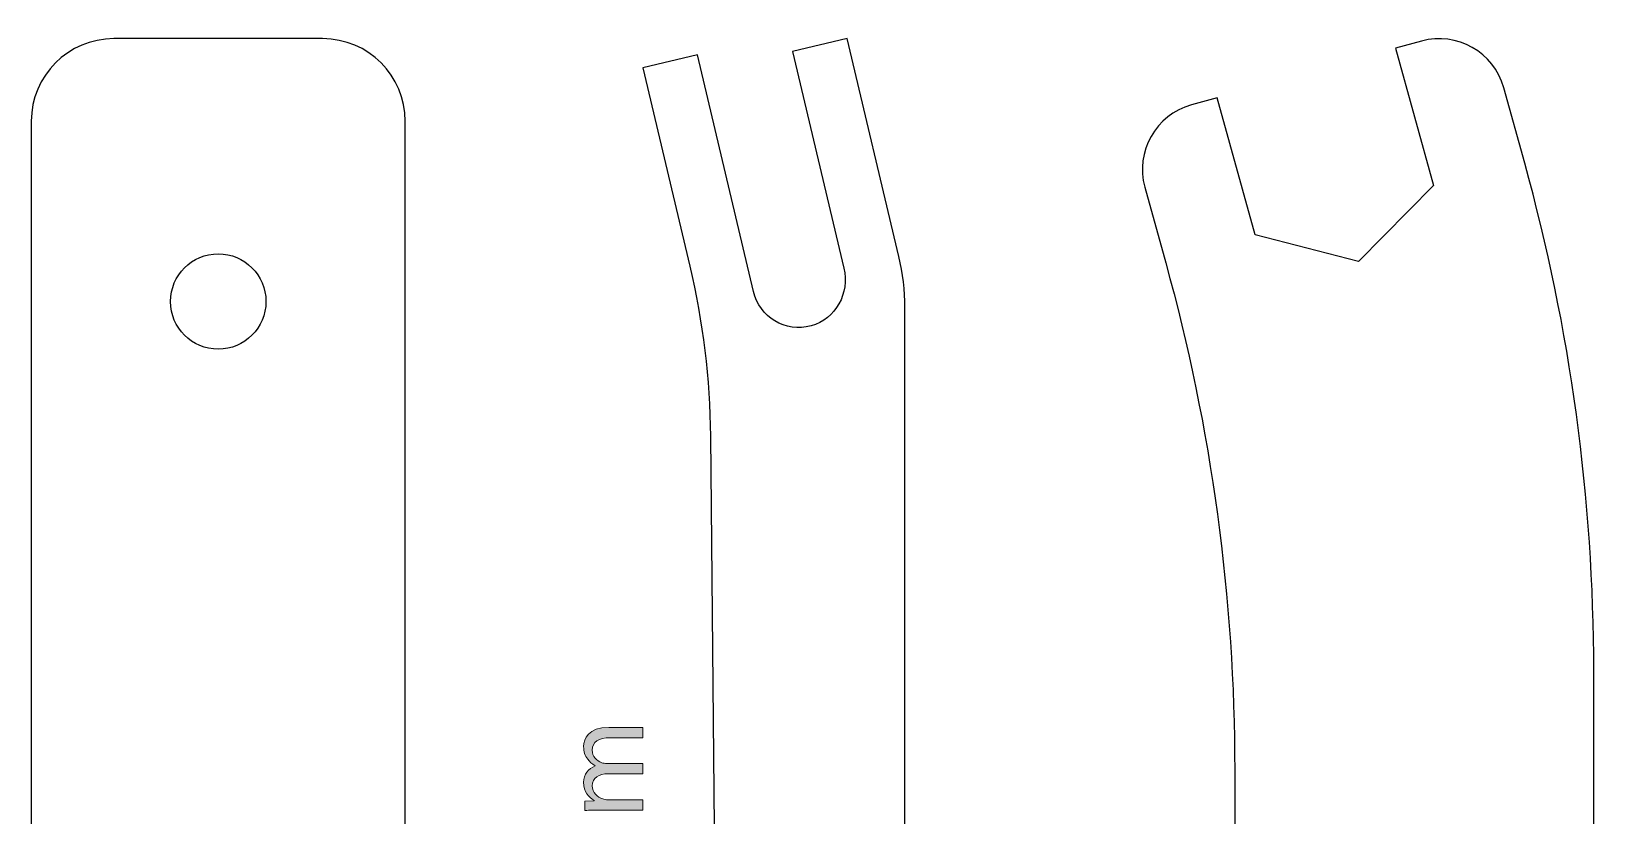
# Model space of a CAD drawing. Header units: millimetres. Extents: x 25 to 361, y -281 to -32.
# Drawn here: x 277.7 to 361.3, y -157.6 to -115.6 of the extents above; entities that cross this region are included whole.
import ezdxf

# ---------------------------------------------------------------- set-up
doc = ezdxf.new("R2010")
doc.units = ezdxf.units.MM
doc.header["$MEASUREMENT"] = 0
doc.layers.add('All Parts', color=7, linetype='Continuous', lineweight=0)
doc.layers.add('Text', color=7, linetype='Continuous', lineweight=0)

msp = doc.modelspace()

# ---------------------------------------------------------------- hatches: boundary and pattern name
at = {"layer": 'Text', "true_color": 0x0000ff, "transparency": 33554687}
h = msp.add_hatch(color=5, dxfattribs=at)
h.dxf.hatch_style = 2
edge = h.paths.add_edge_path()
edge.add_spline(control_points=[(308.176, -157.262), (307.856, -157.262), (307.594, -157.268), (307.338, -157.288), (307.338, -157.288), (307.338, -156.795), (307.338, -156.795), (307.338, -156.795), (307.837, -156.77), (307.837, -156.77), (307.837, -156.77), (307.837, -156.751), (307.837, -156.751), (307.543, -156.578), (307.268, -156.291), (307.268, -155.78), (307.268, -155.358), (307.524, -155.038), (307.888, -154.904), (307.888, -154.904), (307.888, -154.891), (307.888, -154.891), (307.716, -154.796), (307.581, -154.674), (307.485, -154.546), (307.345, -154.361), (307.268, -154.157), (307.268, -153.863), (307.268, -153.454), (307.536, -152.846), (308.61, -152.846), (308.61, -152.846), (310.431, -152.846), (310.431, -152.846), (310.431, -152.846), (310.431, -153.396), (310.431, -153.396), (310.431, -153.396), (308.68, -153.396), (308.68, -153.396), (308.086, -153.396), (307.728, -153.613), (307.728, -154.067), (307.728, -154.386), (307.965, -154.636), (308.239, -154.732), (308.316, -154.757), (308.418, -154.776), (308.52, -154.776), (308.52, -154.776), (310.431, -154.776), (310.431, -154.776), (310.431, -154.776), (310.431, -155.326), (310.431, -155.326), (310.431, -155.326), (308.578, -155.326), (308.578, -155.326), (308.086, -155.326), (307.728, -155.543), (307.728, -155.971), (307.728, -156.323), (308.009, -156.578), (308.291, -156.668), (308.374, -156.699), (308.469, -156.713), (308.565, -156.713), (308.565, -156.713), (310.431, -156.713), (310.431, -156.713), (310.431, -156.713), (310.431, -157.262), (310.431, -157.262), (310.431, -157.262), (308.176, -157.262), (308.176, -157.262)], knot_values=[0, 0, 0, 0, 1, 1, 1, 2, 2, 2, 3, 3, 3, 4, 4, 4, 5, 5, 5, 6, 6, 6, 7, 7, 7, 8, 8, 8, 9, 9, 9, 10, 10, 10, 11, 11, 11, 12, 12, 12, 13, 13, 13, 14, 14, 14, 15, 15, 15, 16, 16, 16, 17, 17, 17, 18, 18, 18, 19, 19, 19, 20, 20, 20, 21, 21, 21, 22, 22, 22, 23, 23, 23, 24, 24, 24, 25, 25, 25, 25], degree=3, periodic=0)

# ---------------------------------------------------------------- linework, layer by layer
at = {"layer": 'All Parts', "color": 18, "lineweight": 25, "true_color": 0x010101}
msp.add_circle((287.731, -130.072), 2.55, dxfattribs=at)
for points, knots in [([(297.731, -190.072), (297.731, -190.072), (277.731, -190.072), (277.731, -190.072), (277.731, -190.072), (277.731, -120.436), (277.731, -120.436), (277.731, -117.995), (279.709, -116.016), (282.15, -116.016), (282.15, -116.016), (293.311, -116.016), (293.311, -116.016), (295.752, -116.016), (297.731, -117.995), (297.731, -120.436), (297.731, -120.436), (297.731, -190.072), (297.731, -190.072)], [0, 0, 0, 0, 1, 1, 1, 2, 2, 2, 3, 3, 3, 4, 4, 4, 5, 5, 5, 6, 6, 6, 6]), ([(361.284, -149.814), (361.284, -149.814), (361.284, -199.615), (361.284, -199.615), (361.284, -201.807), (359.507, -203.584), (357.315, -203.584), (357.315, -203.584), (346.055, -203.584), (346.055, -203.584), (343.863, -203.584), (342.086, -201.807), (342.086, -199.615), (342.086, -199.615), (342.086, -155.129), (342.086, -155.129), (342.086, -145.962), (340.845, -136.837), (338.397, -128.003), (338.397, -128.003), (337.277, -123.96), (337.277, -123.96), (336.749, -122.058), (337.864, -120.088), (339.766, -119.56), (339.766, -119.56), (341.155, -119.175), (341.155, -119.175), (341.155, -119.175), (343.187, -126.509), (343.187, -126.509), (343.187, -126.509), (348.711, -127.938), (348.711, -127.938), (348.711, -127.938), (352.715, -123.867), (352.715, -123.867), (352.715, -123.867), (350.68, -116.533), (350.68, -116.533), (350.68, -116.533), (352.072, -116.147), (352.072, -116.147), (353.974, -115.62), (355.944, -116.734), (356.472, -118.637), (356.472, -118.637), (357.591, -122.673), (357.591, -122.673), (360.042, -131.512), (361.284, -140.642), (361.284, -149.814)], [0, 0, 0, 0, 1, 1, 1, 2, 2, 2, 3, 3, 3, 4, 4, 4, 5, 5, 5, 6, 6, 6, 7, 7, 7, 8, 8, 8, 9, 9, 9, 10, 10, 10, 11, 11, 11, 12, 12, 12, 13, 13, 13, 14, 14, 14, 15, 15, 15, 16, 16, 16, 17, 17, 17, 17])]:
    msp.add_open_spline(points, degree=3, knots=knots, dxfattribs=at)
at = {"layer": 'All Parts', "color": 18, "lineweight": 25, "true_color": 0x000000}
msp.add_open_spline([(321.189, -128.283), (321.189, -128.283), (318.446, -116.708), (318.446, -116.708), (318.446, -116.708), (321.365, -116.016), (321.365, -116.016), (321.365, -116.016), (324.125, -127.664), (324.125, -127.664), (324.338, -128.563), (324.446, -129.483), (324.446, -130.406), (324.446, -130.406), (324.446, -178.875), (324.446, -178.875), (324.446, -181.555), (322.396, -183.866), (319.72, -184.009), (316.857, -184.163), (314.473, -181.901), (314.446, -179.064), (314.446, -179.064), (314.049, -137.272), (314.049, -137.272), (314.02, -134.209), (313.648, -131.158), (312.942, -128.176), (312.942, -128.176), (310.431, -117.58), (310.431, -117.58), (310.431, -117.58), (313.35, -116.888), (313.35, -116.888), (313.35, -116.888), (316.348, -129.538), (316.348, -129.538), (316.672, -130.906), (318.064, -131.743), (319.431, -131.375), (320.753, -131.02), (321.504, -129.615), (321.189, -128.283)], degree=3, knots=[0, 0, 0, 0, 1, 1, 1, 2, 2, 2, 3, 3, 3, 4, 4, 4, 5, 5, 5, 6, 6, 6, 7, 7, 7, 8, 8, 8, 9, 9, 9, 10, 10, 10, 11, 11, 11, 12, 12, 12, 13, 13, 13, 14, 14, 14, 14], dxfattribs=at)
at = {"layer": 'Text'}
msp.add_open_spline([(308.176, -157.262), (307.856, -157.262), (307.594, -157.268), (307.338, -157.288), (307.338, -157.288), (307.338, -156.795), (307.338, -156.795), (307.338, -156.795), (307.837, -156.77), (307.837, -156.77), (307.837, -156.77), (307.837, -156.751), (307.837, -156.751), (307.543, -156.578), (307.268, -156.291), (307.268, -155.78), (307.268, -155.358), (307.524, -155.038), (307.888, -154.904), (307.888, -154.904), (307.888, -154.891), (307.888, -154.891), (307.716, -154.796), (307.581, -154.674), (307.485, -154.546), (307.345, -154.361), (307.268, -154.157), (307.268, -153.863), (307.268, -153.454), (307.536, -152.846), (308.61, -152.846), (308.61, -152.846), (310.431, -152.846), (310.431, -152.846), (310.431, -152.846), (310.431, -153.396), (310.431, -153.396), (310.431, -153.396), (308.68, -153.396), (308.68, -153.396), (308.086, -153.396), (307.728, -153.613), (307.728, -154.067), (307.728, -154.386), (307.965, -154.636), (308.239, -154.732), (308.316, -154.757), (308.418, -154.776), (308.52, -154.776), (308.52, -154.776), (310.431, -154.776), (310.431, -154.776), (310.431, -154.776), (310.431, -155.326), (310.431, -155.326), (310.431, -155.326), (308.578, -155.326), (308.578, -155.326), (308.086, -155.326), (307.728, -155.543), (307.728, -155.971), (307.728, -156.323), (308.009, -156.578), (308.291, -156.668), (308.374, -156.699), (308.469, -156.713), (308.565, -156.713), (308.565, -156.713), (310.431, -156.713), (310.431, -156.713), (310.431, -156.713), (310.431, -157.262), (310.431, -157.262), (310.431, -157.262), (308.176, -157.262), (308.176, -157.262)], degree=3, knots=[0, 0, 0, 0, 1, 1, 1, 2, 2, 2, 3, 3, 3, 4, 4, 4, 5, 5, 5, 6, 6, 6, 7, 7, 7, 8, 8, 8, 9, 9, 9, 10, 10, 10, 11, 11, 11, 12, 12, 12, 13, 13, 13, 14, 14, 14, 15, 15, 15, 16, 16, 16, 17, 17, 17, 18, 18, 18, 19, 19, 19, 20, 20, 20, 21, 21, 21, 22, 22, 22, 23, 23, 23, 24, 24, 24, 25, 25, 25, 25], dxfattribs=at)

doc.saveas('drawing.dxf')
